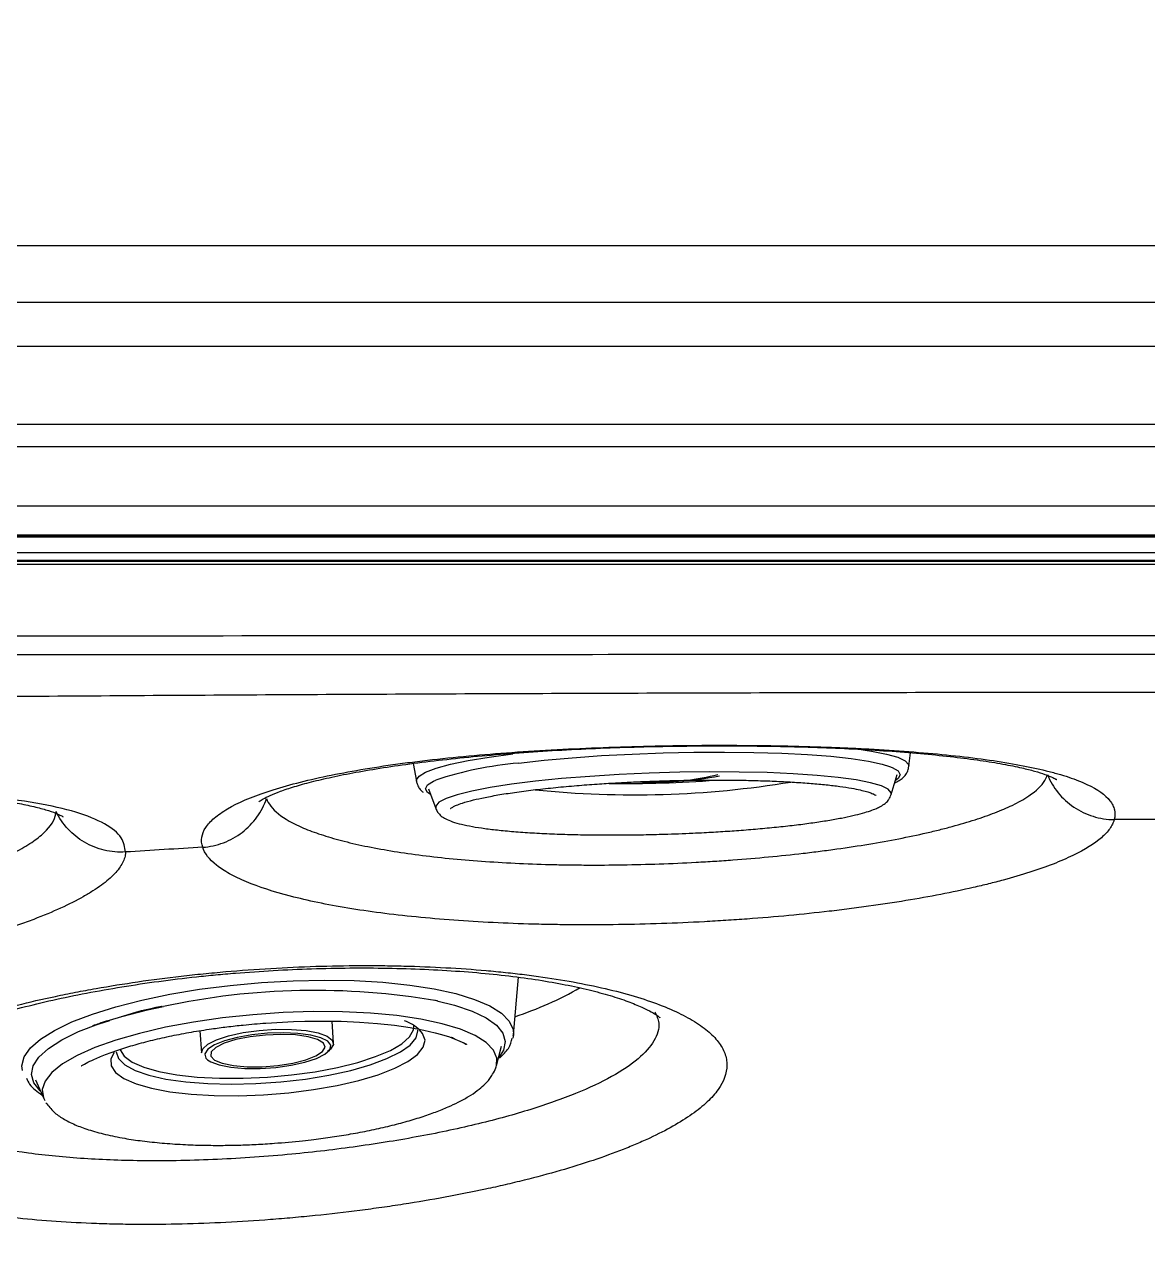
# Model space of a CAD drawing. Extents: x 527 to 611, y 788 to 934.
# Drawn here: x 565.374 to 569.282, y 880.501 to 884.755 of the extents above; entities that cross this region are included whole.
import ezdxf

# ---------------------------------------------------------------- set-up
doc = ezdxf.new("R2010")
doc.units = 0
doc.header["$MEASUREMENT"] = 0
doc.layers.add('1', color=4, linetype='Continuous')
doc.layers.add('GEOMETRY', color=4, linetype='Continuous', lineweight=25)

# ---------------------------------------------------------------- blocks, each defined once
blk = doc.blocks.new('2026_FLASH')
at = {"layer": 'GEOMETRY'}
for p, q in [((47.96, 80.6699), (36.46, 80.6699)), ((35.4981, 80.4746), (48.9219, 80.4746)), ((37.4179, 80.3217), (45.4179, 80.3217)), ((45.4179, 80.0483), (37.4179, 80.0483)), ((45.2679, 79.9703), (37.5679, 79.9703)), ((37.5679, 79.7655), (45.2679, 79.7655)), ((45.2679, 79.6636), (37.5679, 79.6636)), ((37.5682, 79.6579), (45.2677, 79.6579)), ((37.5683, 79.6606), (45.2676, 79.6606)), ((37.5682, 79.6025), (45.2677, 79.6025)), ((37.5678, 79.5622), (45.2681, 79.5622)), ((37.5679, 79.5724), (45.2679, 79.5724)), ((45.2677, 79.5753), (37.5682, 79.5753)), ((41.3721, 78.8587), (41.3779, 78.9058)), ((39.6471, 78.8687), (39.6586, 78.8069)), ((41.3105, 78.76), (41.3317, 78.8296)), ((39.7006, 78.7803), (39.726, 78.7121)), ((39.7081, 78.76), (39.7061, 78.7611)), ((39.996, 77.9235), (40.0133, 78.1245)), ((39.7314, 78.0417), (39.7181, 78.0445)), ((38.591, 77.9751), (38.6336, 77.9878)), ((38.5325, 77.9551), (38.5913, 77.9743)), ((39.37, 77.8948), (39.3652, 77.9714)), ((39.6802, 77.9289), (39.6698, 77.9412)), ((38.9048, 77.9381), (38.911, 77.8616)), ((39.996, 77.9235), (39.9941, 77.9127)), ((39.9947, 77.92), (39.996, 77.9235)), ((39.9367, 77.8166), (39.9551, 77.8844)), ((38.3335, 77.7671), (38.3615, 77.7026)), ((38.3615, 77.7026), (38.3654, 77.695))]:
    blk.add_line(p, q, dxfattribs=at)
at = {"layer": 'GEOMETRY', "flags": 128}
for points in [[(41.191, 78.9189), (41.2423, 78.9115), (41.2944, 78.9013), (41.3336, 78.89), (41.3594, 78.8778), (41.3713, 78.8649), (41.3721, 78.8587)], [(39.6586, 78.8069), (39.6585, 78.8112), (39.6677, 78.8248), (39.6907, 78.8385), (39.7273, 78.8522), (39.7769, 78.8656), (39.8386, 78.8785), (39.9113, 78.8906), (39.994, 78.9019)], [(40.0136, 78.8697), (40.1035, 78.8797), (40.2005, 78.8884), (40.3028, 78.8957), (40.4089, 78.9014), (40.5167, 78.9054), (40.6245, 78.9078), (40.7305, 78.9084), (40.8328, 78.9072), (40.9297, 78.9042), (41.0195, 78.8996), (41.1007, 78.8934), (41.1719, 78.8856), (41.2319, 78.8765), (41.2796, 78.8661), (41.3048, 78.8584)], [(41.3007, 78.7789), (41.2766, 78.7907), (41.239, 78.8016), (41.1886, 78.8115), (41.1261, 78.82), (41.0529, 78.8271), (40.9701, 78.8327), (40.8792, 78.8366), (40.7819, 78.8388), (40.6798, 78.8392), (40.5749, 78.8378), (40.469, 78.8347), (40.3639, 78.83), (40.2616, 78.8236), (40.1639, 78.8157), (40.0725, 78.8065), (39.9891, 78.7961), (39.9151, 78.7846), (39.8518, 78.7724), (39.8005, 78.7596), (39.7619, 78.7465), (39.7369, 78.7333), (39.7257, 78.7201), (39.726, 78.7121)], [(41.3048, 78.8584), (41.3143, 78.8547), (41.3353, 78.8424), (41.3423, 78.8295), (41.3352, 78.8162), (41.3254, 78.8089)], [(39.7061, 78.7611), (39.697, 78.7676), (39.69, 78.7805), (39.6971, 78.7938), (39.7183, 78.8073), (39.7257, 78.8107)], [(41.3105, 78.76), (41.3108, 78.7664), (41.3007, 78.7789)], [(38.6125, 78.0219), (38.7029, 78.0451), (38.8004, 78.0654), (38.9035, 78.0825), (39.0105, 78.0961), (39.1197, 78.1061), (39.2292, 78.1123), (39.3372, 78.1145), (39.4421, 78.1127), (39.542, 78.1069), (39.6353, 78.0973), (39.7205, 78.084), (39.7961, 78.0672), (39.861, 78.0472), (39.9141, 78.0244), (39.9545, 77.999), (39.9816, 77.9715), (39.9948, 77.9424), (39.996, 77.9235)], [(39.7297, 78.0421), (39.7914, 78.027), (39.8523, 78.0065), (39.9011, 77.9833), (39.937, 77.9576), (39.9592, 77.93), (39.9675, 77.901), (39.9617, 77.8709), (39.9437, 77.8425)], [(38.2875, 77.7999), (38.2858, 77.8164), (38.2936, 77.8471), (38.3153, 77.8781), (38.3506, 77.9091), (38.3988, 77.9394), (38.4593, 77.9687), (38.5309, 77.9963), (38.6125, 78.0219)], [(39.927, 77.8704), (39.9017, 77.897), (39.863, 77.9215), (39.8115, 77.9435), (39.7482, 77.9626), (39.6741, 77.9784), (39.5907, 77.9907), (39.4993, 77.9993), (39.4017, 78.0039), (39.2995, 78.0046), (39.1947, 78.0012), (39.0889, 77.994), (38.9843, 77.9829), (38.8825, 77.9682), (38.7855, 77.9501), (38.6949, 77.929), (38.6124, 77.9053), (38.5395, 77.8793), (38.4774, 77.8516), (38.4273, 77.8226), (38.39, 77.7928), (38.3663, 77.7628), (38.3565, 77.7332), (38.3608, 77.7043), (38.3615, 77.7026)], [(38.6336, 77.9878), (38.7226, 78.0105), (38.7784, 78.0226)], [(38.3508, 77.7272), (38.3491, 77.7288), (38.3269, 77.7564), (38.3186, 77.7854), (38.3244, 77.8155), (38.3442, 77.8461), (38.3777, 77.8765), (38.4243, 77.9065), (38.4831, 77.9353), (38.5533, 77.9626), (38.591, 77.9751)], [(38.6266, 77.8731), (38.6272, 77.8713), (38.6415, 77.8492), (38.6694, 77.8291), (38.71, 77.8113), (38.7623, 77.7965), (38.8248, 77.785), (38.8959, 77.777), (38.9735, 77.773), (39.0557, 77.7728), (39.14, 77.7767), (39.2243, 77.7843), (39.3063, 77.7956), (39.3836, 77.8103), (39.4543, 77.8278), (39.5163, 77.8479), (39.5679, 77.8698), (39.6079, 77.893), (39.635, 77.9169), (39.6485, 77.9409), (39.6498, 77.9564)], [(38.9325, 77.8912), (38.9632, 77.9067), (39.005, 77.9204), (39.0554, 77.9314), (39.111, 77.9391), (39.1686, 77.943), (39.2244, 77.9428), (39.2749, 77.9386), (39.3169, 77.9306), (39.3479, 77.9193), (39.3658, 77.9055), (39.3696, 77.8899), (39.359, 77.8736), (39.3487, 77.8656)], [(39.1342, 77.9648), (39.2309, 77.9701), (39.27, 77.9713), (39.3333, 77.9719), (39.3965, 77.971), (39.4607, 77.9682), (39.5233, 77.9636), (39.5825, 77.9573), (39.6368, 77.9494), (39.6847, 77.9404), (39.7239, 77.9312), (39.746, 77.9251), (39.7734, 77.9164), (39.8233, 77.8958), (39.8309, 77.8919), (39.8329, 77.8908), (39.833, 77.8907), (39.833, 77.8907), (39.833, 77.8907), (39.833, 77.8907), (39.833, 77.8907), (39.833, 77.8907), (39.833, 77.8907), (39.833, 77.8907), (39.833, 77.8907), (39.833, 77.8907), (39.833, 77.8908), (39.833, 77.8908), (39.8325, 77.891), (39.8215, 77.8965)], [(38.6063, 77.8625), (38.5954, 77.8403), (38.5966, 77.8162), (38.6119, 77.7933), (38.6409, 77.7723), (38.6828, 77.7538), (38.7367, 77.7382), (38.801, 77.7259), (38.8741, 77.7173), (38.9542, 77.7125), (39.0391, 77.7118), (39.1266, 77.715), (39.2145, 77.7222), (39.3006, 77.7331), (39.3825, 77.7475), (39.4582, 77.765), (39.5256, 77.7851), (39.5831, 77.8073), (39.6292, 77.8311), (39.6626, 77.8557), (39.6826, 77.8807), (39.6885, 77.9053), (39.6802, 77.9289), (39.6802, 77.9289)], [(38.6138, 77.8646), (38.6138, 77.8644), (38.6218, 77.8412), (38.6438, 77.8195), (38.6794, 77.8001), (38.7275, 77.7835), (38.7868, 77.77), (38.8557, 77.7601), (38.9323, 77.754), (39.0146, 77.752), (39.1003, 77.754), (39.187, 77.76), (39.2724, 77.7699), (39.3542, 77.7833), (39.43, 77.7999), (39.498, 77.8193), (39.5561, 77.8409), (39.6029, 77.8642), (39.637, 77.8884), (39.6575, 77.913), (39.6639, 77.9373), (39.6638, 77.9397)], [(39.3603, 77.8873), (39.3603, 77.8875), (39.3498, 77.9017), (39.3262, 77.9138), (39.291, 77.9231), (39.2464, 77.929), (39.1951, 77.9311), (39.1405, 77.9293), (39.0859, 77.9237), (39.0348, 77.9147), (38.9904, 77.9027), (38.9555, 77.8887), (38.9322, 77.8734), (38.922, 77.8578), (38.9219, 77.857)], [(38.9604, 77.88), (38.9443, 77.8646), (38.9429, 77.8496), (38.9561, 77.8359), (38.9831, 77.8247), (39.0218, 77.8168), (39.0693, 77.8127), (39.1222, 77.8128), (39.1765, 77.8171), (39.2282, 77.8252), (39.2734, 77.8365), (39.3088, 77.8502), (39.3318, 77.8653), (39.3406, 77.8807), (39.3347, 77.8952), (39.3144, 77.9077), (39.2813, 77.9174), (39.2377, 77.9234), (39.187, 77.9254), (39.133, 77.9232), (39.0795, 77.917), (39.0306, 77.9072), (38.9899, 77.8946), (38.9604, 77.88)], [(38.911, 77.8616), (38.9149, 77.8749), (38.9325, 77.8912)], [(38.9219, 77.857), (38.9257, 77.8429), (38.9318, 77.8366)], [(38.9318, 77.8366), (38.9428, 77.8297), (38.9724, 77.8189), (39.0127, 77.8112), (39.061, 77.8072), (39.1143, 77.807), (39.1694, 77.8107), (39.2226, 77.8181), (39.2708, 77.8287), (39.3108, 77.8418), (39.3401, 77.8566)], [(39.3401, 77.8566), (39.357, 77.8721), (39.3603, 77.8873)], [(39.9367, 77.8166), (39.9383, 77.8421), (39.927, 77.8704)]]:
    blk.add_lwpolyline(points, dxfattribs=at)
at = {"layer": 'GEOMETRY'}
for centre, radius, start, end in [((40.1228, 77.6061), 1.2683, 94.9382, 108.2456), ((40.4161, 82.1161), 3.3568, 264.105, 279.3559), ((40.3909, 82.9509), 4.152, 269.1486, 274.278), ((40.4806, 80.0155), 1.2123, 267.4766, 281.0792), ((40.5206, 79.5269), 0.721, 267.3416, 285.0052), ((39.3045, 75.5717), 2.5067, 80.2333, 102.1144), ((39.6103, 79.1716), 1.2475, 288.2729, 299.7117), ((39.5514, 77.8048), 0.1806, 49.0554, 68.6268)]:
    blk.add_arc(centre, radius, start, end, dxfattribs=at)
blk.add_open_spline([(65.7817, 81.4098), (50.0672, 82.0855), (34.3528, 82.0855), (18.6383, 81.4098)], degree=3, dxfattribs=at)
for points, knots in [([(18.6383, 81.4098), (18.7851, 81.4161), (19.0789, 81.4286), (19.5195, 81.447), (19.9601, 81.4651), (20.4006, 81.4828), (20.8412, 81.5001), (21.2818, 81.5171), (21.7224, 81.5338), (22.163, 81.5501), (22.6036, 81.566), (23.0442, 81.5816), (23.4848, 81.5968), (23.9254, 81.6117), (24.366, 81.6262), (24.8066, 81.6404), (25.2472, 81.6542), (25.6878, 81.6677), (26.1284, 81.6808), (26.5689, 81.6935), (27.0095, 81.7059), (27.4501, 81.7179), (27.8907, 81.7296), (28.3313, 81.741), (28.7719, 81.7519), (29.2125, 81.7626), (29.6531, 81.7728), (30.0937, 81.7827), (30.5343, 81.7923), (30.9749, 81.8015), (31.4155, 81.8104), (31.8561, 81.8189), (32.2967, 81.827), (32.7372, 81.8348), (33.1778, 81.8422), (33.6184, 81.8493), (34.059, 81.8561), (34.4996, 81.8624), (34.9402, 81.8685), (35.3808, 81.8741), (35.8214, 81.8794), (36.262, 81.8844), (36.7026, 81.889), (37.1432, 81.8932), (37.5838, 81.8971), (38.0244, 81.9007), (38.465, 81.9039), (38.9056, 81.9067), (39.3461, 81.9092), (39.7867, 81.9113), (40.2273, 81.9131), (40.6679, 81.9145), (41.1085, 81.9156), (41.5491, 81.9163), (41.9897, 81.9166), (42.4303, 81.9166), (42.8709, 81.9163), (43.3115, 81.9156), (43.7521, 81.9145), (44.1927, 81.9131), (44.6333, 81.9113), (45.0739, 81.9092), (45.5144, 81.9067), (45.955, 81.9039), (46.3956, 81.9007), (46.8362, 81.8971), (47.2768, 81.8932), (47.7174, 81.889), (48.158, 81.8844), (48.5986, 81.8794), (49.0392, 81.8741), (49.4798, 81.8685), (49.9204, 81.8624), (50.361, 81.8561), (50.8016, 81.8493), (51.2422, 81.8422), (51.6828, 81.8348), (52.1233, 81.827), (52.5639, 81.8189), (53.0045, 81.8104), (53.4451, 81.8015), (53.8857, 81.7923), (54.3263, 81.7827), (54.7669, 81.7728), (55.2075, 81.7626), (55.6481, 81.7519), (56.0887, 81.741), (56.5293, 81.7296), (56.9699, 81.7179), (57.4105, 81.7059), (57.8511, 81.6935), (58.2916, 81.6808), (58.7322, 81.6677), (59.1728, 81.6542), (59.6134, 81.6404), (60.054, 81.6262), (60.4946, 81.6117), (60.9352, 81.5968), (61.3758, 81.5816), (61.8164, 81.566), (62.257, 81.5501), (62.6976, 81.5338), (63.1382, 81.5171), (63.5788, 81.5001), (64.0194, 81.4828), (64.4599, 81.4651), (64.9005, 81.447), (65.3411, 81.4286), (65.6349, 81.4161), (65.7817, 81.4098)], [0, 0, 0, 0, 0.009351, 0.018702, 0.028053, 0.037404, 0.046754, 0.056104, 0.065453, 0.074803, 0.084152, 0.0935, 0.102849, 0.112197, 0.121545, 0.130893, 0.14024, 0.149588, 0.158935, 0.168281, 0.177628, 0.186975, 0.196321, 0.205667, 0.215013, 0.224358, 0.233704, 0.243049, 0.252394, 0.261739, 0.271084, 0.280428, 0.289773, 0.299117, 0.308462, 0.317806, 0.32715, 0.336494, 0.345837, 0.355181, 0.364525, 0.373868, 0.383212, 0.392555, 0.401898, 0.411241, 0.420585, 0.429928, 0.439271, 0.448614, 0.457957, 0.4673, 0.476643, 0.485986, 0.495329, 0.504671, 0.514014, 0.523357, 0.5327, 0.542043, 0.551386, 0.560729, 0.570072, 0.579415, 0.588759, 0.598102, 0.607445, 0.616788, 0.626132, 0.635475, 0.644819, 0.654163, 0.663506, 0.67285, 0.682194, 0.691538, 0.700883, 0.710227, 0.719572, 0.728916, 0.738261, 0.747606, 0.756951, 0.766296, 0.775642, 0.784987, 0.794333, 0.803679, 0.813025, 0.822372, 0.831719, 0.841065, 0.850412, 0.85976, 0.869107, 0.878455, 0.887803, 0.897151, 0.9065, 0.915848, 0.925197, 0.934547, 0.943896, 0.953246, 0.962596, 0.971947, 0.981298, 0.990649, 1, 1, 1, 1]), ([(50.4629, 79.3063), (50.119, 79.3069), (49.7751, 79.3075), (49.0874, 79.3086), (48.7435, 79.3091), (47.7119, 79.3104), (47.0242, 79.3111), (45.6487, 79.3122), (44.9609, 79.3125), (43.9293, 79.3127), (43.5855, 79.3128), (43.0696, 79.3128), (42.8977, 79.3127), (42.5538, 79.3127), (42.3819, 79.3126), (42.038, 79.3126), (41.8661, 79.3127), (41.5222, 79.3127), (41.3503, 79.3128), (40.8345, 79.3128), (40.4906, 79.3127), (39.459, 79.3125), (38.7712, 79.3122), (37.3958, 79.3111), (36.708, 79.3104), (35.6764, 79.3091), (35.3325, 79.3086), (34.6448, 79.3075), (34.3009, 79.3069), (33.957, 79.3063)], [0, 0, 0, 0, 0.0625, 0.0625, 0.125, 0.125, 0.25, 0.25, 0.375, 0.375, 0.4375, 0.4375, 0.46875, 0.46875, 0.5, 0.5, 0.53125, 0.53125, 0.5625, 0.5625, 0.625, 0.625, 0.75, 0.75, 0.875, 0.875, 0.9375, 0.9375, 1, 1, 1, 1]), ([(33.8501, 79.245), (34.0491, 79.2451), (34.4472, 79.2455), (34.9914, 79.2459), (35.5885, 79.2463), (36.3853, 79.2469), (37.4335, 79.2475), (38.8143, 79.2481), (40.8042, 79.2486), (42.6945, 79.2486), (44.2985, 79.2484), (45.1935, 79.2482), (46.0899, 79.2479), (46.9855, 79.2476), (47.8819, 79.2471), (48.7776, 79.2465), (49.6743, 79.2458), (50.2714, 79.2452), (50.57, 79.2449)], [0, 0, 0, 0, 0.035714, 0.071429, 0.097637, 0.142857, 0.214397, 0.285714, 0.390611, 0.571429, 0.624881, 0.678413, 0.732024, 0.785714, 0.839109, 0.892857, 0.946428, 1, 1, 1, 1]), ([(46.3112, 79.1002), (46.1504, 79.1013), (45.8287, 79.1037), (45.3462, 79.1066), (44.8637, 79.1092), (44.3812, 79.1113), (43.8986, 79.113), (43.4161, 79.1143), (42.9336, 79.1152), (42.4511, 79.1156), (41.9686, 79.1156), (41.4861, 79.1152), (41.0036, 79.1143), (40.5211, 79.113), (40.0386, 79.1113), (39.5561, 79.1092), (39.0736, 79.1066), (38.5912, 79.1037), (38.2695, 79.1013), (38.1087, 79.1002)], [0, 0, 0, 0, 0.0588268, 0.1176529, 0.1764784, 0.2353034, 0.2941279, 0.352952, 0.4117756, 0.4705989, 0.5294219, 0.5882446, 0.6470671, 0.7058894, 0.7647116, 0.8235337, 0.8823558, 0.9411779, 1, 1, 1, 1]), ([(38.9147, 78.5768), (38.9072, 78.6001), (38.911, 78.623), (38.9326, 78.6565), (38.9425, 78.6676), (38.9615, 78.6839), (38.9685, 78.6893), (38.9839, 78.7001), (38.9924, 78.7055), (39.0375, 78.7318), (39.0836, 78.7515), (39.1671, 78.7795), (39.1974, 78.7885), (39.2629, 78.8059), (39.2978, 78.8143), (39.4078, 78.8379), (39.4886, 78.852), (39.5991, 78.8676), (39.6218, 78.8706), (39.6677, 78.8764), (39.691, 78.8792), (39.7616, 78.8872), (39.858, 78.8969), (39.9588, 78.9049), (40.036, 78.9103), (40.062, 78.912), (40.1147, 78.9152), (40.1413, 78.9167), (40.2743, 78.9235), (40.3816, 78.9273), (40.5436, 78.9306), (40.5978, 78.9313), (40.7066, 78.932), (40.7603, 78.9319), (40.9192, 78.9306), (41.0222, 78.9282), (41.1473, 78.9231), (41.1722, 78.922), (41.2211, 78.9196), (41.2452, 78.9183), (41.3162, 78.9141), (41.362, 78.9109), (41.4505, 78.9036), (41.4932, 78.8996), (41.5754, 78.8907), (41.6151, 78.8857), (41.7271, 78.8697), (41.7928, 78.8574), (41.864, 78.8398), (41.8777, 78.8362), (41.904, 78.8287), (41.9166, 78.8248), (41.9523, 78.8129), (41.9735, 78.8045), (42.0291, 78.7784), (42.0559, 78.7594), (42.076, 78.7336), (42.0793, 78.7283), (42.0846, 78.7177), (42.0866, 78.7123), (42.0903, 78.6959), (42.09, 78.6846), (42.0869, 78.6731)], [0, 0, 0, 0, 0.0625, 0.0625, 0.09375, 0.09375, 0.109375, 0.109375, 0.125, 0.125, 0.1875, 0.1875, 0.21875, 0.21875, 0.25, 0.25, 0.3125, 0.3125, 0.328125, 0.328125, 0.34375, 0.34375, 0.375, 0.40625, 0.40625, 0.421875, 0.421875, 0.4375, 0.4375, 0.5, 0.5, 0.53125, 0.53125, 0.5625, 0.5625, 0.625, 0.625, 0.640625, 0.640625, 0.65625, 0.65625, 0.6875, 0.6875, 0.71875, 0.71875, 0.75, 0.75, 0.8125, 0.8125, 0.828125, 0.828125, 0.84375, 0.84375, 0.875, 0.875, 0.9375, 0.9375, 0.953125, 0.953125, 0.96875, 0.96875, 1, 1, 1, 1]), ([(39.1101, 78.7354), (39.1105, 78.7357), (39.1114, 78.7365), (39.1244, 78.7448), (39.1481, 78.7568), (39.1842, 78.7717), (39.2322, 78.7878), (39.2926, 78.8047), (39.3643, 78.8215), (39.4479, 78.8382), (39.5432, 78.8543), (39.6491, 78.8694), (39.7641, 78.8832), (39.8867, 78.8955), (40.015, 78.906), (40.1472, 78.9146), (40.2813, 78.9213), (40.4159, 78.9261), (40.5494, 78.9289), (40.6816, 78.9302), (40.8127, 78.9298), (40.9429, 78.9278), (41.071, 78.9241), (41.1956, 78.9186), (41.3148, 78.9112), (41.4267, 78.9022), (41.5294, 78.8916), (41.6212, 78.8797), (41.7005, 78.8668), (41.7638, 78.8539), (41.8117, 78.8418), (41.8486, 78.83), (41.8735, 78.8198), (41.8863, 78.8128), (41.8866, 78.8126), (41.8867, 78.8125)], [0, 0, 0, 0, 0.0190492, 0.0427644, 0.0681488, 0.0951556, 0.1235562, 0.1519958, 0.1813576, 0.2122466, 0.2443772, 0.2774832, 0.3112917, 0.3455308, 0.37994, 0.4142241, 0.4481928, 0.4817295, 0.5148182, 0.5474533, 0.5803356, 0.6137625, 0.6476497, 0.6818604, 0.7162068, 0.7503873, 0.7841241, 0.8171376, 0.8491432, 0.8798499, 0.9052969, 0.9318434, 0.9600833, 0.9837944, 1, 1, 1, 1]), ([(41.3232, 78.8016), (41.3256, 78.8026), (41.3343, 78.8064), (41.3453, 78.8133), (41.3565, 78.8226), (41.3651, 78.8345), (41.3703, 78.8475), (41.3717, 78.8562), (41.3721, 78.8587)], [0, 0, 0, 0, 0.100692, 0.37541, 0.624816, 0.805656, 0.945675, 1, 1, 1, 1]), ([(39.1372, 78.7469), (39.1429, 78.7283), (39.1567, 78.7104), (39.1995, 78.676), (39.2286, 78.6595), (39.2841, 78.6359), (39.3045, 78.6283), (39.3486, 78.6138), (39.3723, 78.6068), (39.4233, 78.5935), (39.4506, 78.5871), (39.5078, 78.5753), (39.5377, 78.5697), (39.6315, 78.5542), (39.6993, 78.5453), (39.8092, 78.5344), (39.8467, 78.5312), (39.9232, 78.5257), (39.9621, 78.5233), (40.0416, 78.5195), (40.0821, 78.518), (40.144, 78.5164), (40.1648, 78.516), (40.2068, 78.5153), (40.228, 78.5151), (40.3337, 78.5146), (40.4186, 78.5159), (40.5466, 78.5204), (40.5894, 78.5223), (40.6536, 78.5258), (40.6751, 78.527), (40.7177, 78.5298), (40.7388, 78.5312), (40.8437, 78.539), (40.9253, 78.5467), (41.0245, 78.5582), (41.0442, 78.5606), (41.0833, 78.5656), (41.1027, 78.5682), (41.1601, 78.5762), (41.1971, 78.5819), (41.3047, 78.5997), (41.3717, 78.6127), (41.4496, 78.6305), (41.4649, 78.6342), (41.4946, 78.6416), (41.5091, 78.6454), (41.5513, 78.6568), (41.5777, 78.6645), (41.6273, 78.6805), (41.6504, 78.6887), (41.6934, 78.7054), (41.7133, 78.714), (41.7676, 78.7402), (41.7957, 78.7578), (41.8368, 78.7935), (41.8496, 78.8116), (41.8545, 78.8298)], [0, 0, 0, 0, 0.0625, 0.0625, 0.125, 0.125, 0.15625, 0.15625, 0.1875, 0.1875, 0.21875, 0.21875, 0.25, 0.25, 0.3125, 0.3125, 0.34375, 0.34375, 0.375, 0.375, 0.40625, 0.40625, 0.421875, 0.421875, 0.4375, 0.4375, 0.5, 0.5, 0.53125, 0.53125, 0.546875, 0.546875, 0.5625, 0.5625, 0.625, 0.625, 0.640625, 0.640625, 0.65625, 0.65625, 0.6875, 0.6875, 0.75, 0.75, 0.765625, 0.765625, 0.78125, 0.78125, 0.8125, 0.8125, 0.84375, 0.84375, 0.875, 0.875, 0.9375, 0.9375, 1, 1, 1, 1]), ([(39.6586, 78.8069), (39.6596, 78.8026), (39.6623, 78.7917), (39.6698, 78.7795), (39.6761, 78.7719), (39.6808, 78.7692), (39.682, 78.7685)], [0, 0, 0, 0, 0.193064, 0.498403, 0.862601, 1, 1, 1, 1]), ([(39.7775, 78.7121), (39.7775, 78.7121), (39.7775, 78.7121), (39.7777, 78.7122), (39.7805, 78.7143), (39.7875, 78.7186), (39.7978, 78.7233), (39.8207, 78.7318), (39.8534, 78.7409), (39.8975, 78.7508), (39.948, 78.76), (40.007, 78.7691), (40.0722, 78.7774), (40.1422, 78.785), (40.2142, 78.7915), (40.2842, 78.7968), (40.3478, 78.8008), (40.409, 78.804), (40.4639, 78.8063), (40.5008, 78.8075), (40.5161, 78.808)], [0, 0, 0, 0, 0.0000222, 0.0002305, 0.0032729, 0.0524261, 0.0991948, 0.1609253, 0.2449544, 0.3177334, 0.396851, 0.4760639, 0.5552474, 0.6337714, 0.710396, 0.7818152, 0.8444496, 0.8959233, 0.9570496, 1, 1, 1, 1]), ([(40.5161, 78.808), (40.5487, 78.8089), (40.5946, 78.8101), (40.6616, 78.8108), (40.718, 78.811), (40.7831, 78.8104), (40.8485, 78.809), (40.913, 78.8067), (40.9749, 78.8034), (41.0328, 78.7993), (41.0857, 78.7944), (41.1328, 78.7888), (41.1721, 78.7827), (41.2027, 78.7766), (41.2249, 78.771), (41.2393, 78.7663), (41.2467, 78.7635), (41.2516, 78.7612), (41.2559, 78.759), (41.2588, 78.757), (41.259, 78.7569), (41.2591, 78.7569)], [0, 0, 0, 0, 0.091845, 0.129313, 0.19105, 0.254458, 0.321688, 0.390864, 0.461197, 0.532061, 0.603019, 0.67377, 0.744108, 0.806696, 0.86128, 0.909014, 0.937719, 0.957822, 0.992788, 0.999857, 1, 1, 1, 1]), ([(41.8545, 78.8299), (41.8637, 78.8071), (41.8763, 78.7858), (41.9074, 78.7475), (41.9259, 78.7306), (41.9671, 78.7029), (41.9897, 78.692), (42.0372, 78.6772), (42.0621, 78.6733), (42.0869, 78.6731)], [0, 0, 0, 0, 0.25, 0.25, 0.5, 0.5, 0.75, 0.75, 1, 1, 1, 1]), ([(37.1799, 78.7478), (37.1833, 78.748), (37.2322, 78.7519), (37.326, 78.7572), (37.4602, 78.7634), (37.5913, 78.7669), (37.7176, 78.7679), (37.8373, 78.7664), (37.949, 78.7626), (38.0512, 78.7565), (38.1394, 78.7487), (38.2147, 78.7396), (38.2793, 78.729), (38.3354, 78.7169), (38.3799, 78.7042), (38.4094, 78.6933), (38.4261, 78.6851), (38.428, 78.6838), (38.429, 78.6832)], [0, 0, 0, 0, 0.005488, 0.078983, 0.152966, 0.2271, 0.300915, 0.37404, 0.446139, 0.516913, 0.58611, 0.645843, 0.708219, 0.773436, 0.837424, 0.899336, 0.951393, 1, 1, 1, 1]), ([(38.6465, 78.5604), (38.6438, 78.5773), (38.6382, 78.6131), (38.5791, 78.6597), (38.4799, 78.7003), (38.3403, 78.7317), (38.1667, 78.7546), (37.962, 78.7684), (37.7509, 78.7731), (37.5433, 78.7703), (37.3613, 78.7636), (37.2416, 78.7554), (37.1889, 78.7518)], [0, 0, 0, 0, 0.099402, 0.210334, 0.321268, 0.431708, 0.542146, 0.652779, 0.76341, 0.848102, 0.933148, 1, 1, 1, 1]), ([(40.5217, 78.6223), (40.5547, 78.6235), (40.6011, 78.6251), (40.6686, 78.6284), (40.7252, 78.6317), (40.7905, 78.6362), (40.8558, 78.6416), (40.9202, 78.6478), (40.9818, 78.6547), (41.0392, 78.6622), (41.0915, 78.6702), (41.1379, 78.6785), (41.178, 78.687), (41.2116, 78.6954), (41.2385, 78.7037), (41.2585, 78.7114), (41.2751, 78.7192), (41.2894, 78.7288), (41.2981, 78.7365), (41.3069, 78.7498), (41.3095, 78.757), (41.3105, 78.76)], [0, 0, 0, 0, 0.083628, 0.117582, 0.173495, 0.230785, 0.291386, 0.353546, 0.416493, 0.479562, 0.542214, 0.603952, 0.664263, 0.722532, 0.77788, 0.828611, 0.869698, 0.918543, 0.959593, 0.983108, 1, 1, 1, 1]), ([(38.9147, 78.5768), (38.9395, 78.5785), (38.964, 78.5839), (39.0105, 78.6015), (39.0325, 78.6137), (39.0719, 78.6438), (39.0893, 78.6617), (39.118, 78.7017), (39.1294, 78.7238), (39.1372, 78.7469)], [0, 0, 0, 0, 0.25, 0.25, 0.5, 0.5, 0.75, 0.75, 1, 1, 1, 1]), ([(39.726, 78.7121), (39.7271, 78.7094), (39.7315, 78.6992), (39.7424, 78.6868), (39.7567, 78.6771), (39.7779, 78.6674), (39.8055, 78.6589), (39.8422, 78.6508), (39.8842, 78.6438), (39.9332, 78.6375), (39.9891, 78.632), (40.0522, 78.6273), (40.1206, 78.6237), (40.1922, 78.6212), (40.2646, 78.6198), (40.3305, 78.6194), (40.3917, 78.6197), (40.4533, 78.6205), (40.4974, 78.6217), (40.5217, 78.6223)], [0, 0, 0, 0, 0.015123, 0.056849, 0.103974, 0.163004, 0.235868, 0.302814, 0.370046, 0.435964, 0.504806, 0.57475, 0.644891, 0.714082, 0.780102, 0.842658, 0.888075, 0.938556, 1, 1, 1, 1]), ([(36.8632, 78.2623), (36.9586, 78.2685), (37.0539, 78.2772), (37.1967, 78.2935), (37.2444, 78.2996), (37.3393, 78.3128), (37.3859, 78.3198), (37.5232, 78.3423), (37.6114, 78.359), (37.7175, 78.382), (37.7384, 78.3867), (37.7794, 78.3962), (37.7995, 78.4011), (37.8585, 78.4158), (37.8963, 78.4258), (37.9687, 78.4464), (38.0034, 78.457), (38.0529, 78.4732), (38.0691, 78.4787), (38.1002, 78.4897), (38.1153, 78.4952), (38.1877, 78.5229), (38.237, 78.5454), (38.2879, 78.5738), (38.2976, 78.5796), (38.3157, 78.591), (38.3241, 78.5967), (38.3474, 78.6137), (38.3604, 78.6249), (38.3921, 78.6581), (38.4035, 78.6797), (38.4046, 78.701)], [0, 0, 0, 0, 0.125, 0.125, 0.1875, 0.1875, 0.25, 0.25, 0.375, 0.375, 0.40625, 0.40625, 0.4375, 0.4375, 0.5, 0.5, 0.5625, 0.5625, 0.59375, 0.59375, 0.625, 0.625, 0.75, 0.75, 0.78125, 0.78125, 0.8125, 0.8125, 0.875, 0.875, 1, 1, 1, 1]), ([(38.6465, 78.5604), (38.6216, 78.5589), (38.5966, 78.5611), (38.5482, 78.5726), (38.5249, 78.5819), (38.482, 78.6068), (38.4626, 78.6224), (38.4291, 78.6585), (38.4152, 78.679), (38.4046, 78.701)], [0, 0, 0, 0, 0.25, 0.25, 0.5, 0.5, 0.75, 0.75, 1, 1, 1, 1]), ([(42.0869, 78.6731), (42.0867, 78.6724), (42.0866, 78.6718), (42.0862, 78.6704), (42.0856, 78.6684), (42.0839, 78.6638), (42.0822, 78.6598), (42.0783, 78.6519), (42.0752, 78.6466), (42.064, 78.6308), (42.0543, 78.6204), (42.0184, 78.5892), (41.9855, 78.5686), (41.9328, 78.5431), (41.9217, 78.5381), (41.8986, 78.5281), (41.8865, 78.5232), (41.8489, 78.5085), (41.8219, 78.499), (41.7641, 78.4804), (41.7333, 78.4713), (41.6841, 78.458), (41.6672, 78.4537), (41.6325, 78.445), (41.6146, 78.4408), (41.5238, 78.42), (41.4456, 78.4048), (41.3201, 78.384), (41.2769, 78.3775), (41.21, 78.3682), (41.1873, 78.3651), (41.1417, 78.3593), (41.1187, 78.3565), (41.0029, 78.3432), (40.9077, 78.3342), (40.7852, 78.3252), (40.7605, 78.3235), (40.7109, 78.3204), (40.6858, 78.3189), (40.6108, 78.3149), (40.5609, 78.3127), (40.4115, 78.3077), (40.3124, 78.3062), (40.189, 78.3069), (40.1643, 78.3072), (40.1153, 78.308), (40.091, 78.3085), (40.0188, 78.3104), (39.9716, 78.3122), (39.8789, 78.3167), (39.8334, 78.3195), (39.7442, 78.326), (39.7005, 78.3298), (39.5723, 78.3426), (39.4932, 78.3529), (39.3837, 78.371), (39.3488, 78.3775), (39.2821, 78.3913), (39.2501, 78.3987), (39.161, 78.4218), (39.1099, 78.4385), (39.0453, 78.4656), (39.0258, 78.4749), (38.9998, 78.4894), (38.9917, 78.4943), (38.9766, 78.5042), (38.9697, 78.5091), (38.9378, 78.5343), (38.9216, 78.5552), (38.9147, 78.5767)], [0, 0, 0, 0, 0.001953, 0.001953, 0.003906, 0.007812, 0.015625, 0.015625, 0.03125, 0.03125, 0.0625, 0.0625, 0.125, 0.125, 0.140625, 0.140625, 0.15625, 0.15625, 0.1875, 0.1875, 0.21875, 0.21875, 0.234375, 0.234375, 0.25, 0.25, 0.3125, 0.3125, 0.34375, 0.34375, 0.359375, 0.359375, 0.375, 0.375, 0.4375, 0.4375, 0.453125, 0.453125, 0.46875, 0.46875, 0.5, 0.5, 0.5625, 0.5625, 0.578125, 0.578125, 0.59375, 0.59375, 0.625, 0.625, 0.65625, 0.65625, 0.6875, 0.6875, 0.75, 0.75, 0.78125, 0.78125, 0.8125, 0.8125, 0.875, 0.875, 0.90625, 0.90625, 0.921875, 0.921875, 0.9375, 0.9375, 1, 1, 1, 1]), ([(42.3331, 78.6731), (42.2921, 78.6732), (42.21, 78.6733), (42.128, 78.6732), (42.0869, 78.6731)], [0, 0, 0, 0, 0.499963, 1, 1, 1, 1]), ([(38.6465, 78.5604), (38.6465, 78.5596), (38.6464, 78.5588), (38.6463, 78.5572), (38.6461, 78.5549), (38.6453, 78.5494), (38.6443, 78.5447), (38.6416, 78.5353), (38.6391, 78.529), (38.6294, 78.5099), (38.62, 78.4971), (38.5955, 78.4711), (38.5803, 78.458), (38.5532, 78.4381), (38.5434, 78.4315), (38.5224, 78.4181), (38.5111, 78.4114), (38.4518, 78.378), (38.3942, 78.3518), (38.3097, 78.3194), (38.2922, 78.3129), (38.2558, 78.3001), (38.2369, 78.2937), (38.179, 78.2747), (38.1385, 78.2624), (38.0539, 78.2384), (38.0097, 78.2267), (37.9406, 78.2096), (37.9172, 78.204), (37.8693, 78.193), (37.8448, 78.1875), (37.7208, 78.1608), (37.6176, 78.1415), (37.457, 78.1156), (37.4025, 78.1075), (37.2915, 78.0923), (37.2358, 78.0854), (37.0689, 78.0667), (36.9575, 78.0569), (36.846, 78.0499)], [0, 0, 0, 0, 0.003906, 0.003906, 0.007812, 0.015625, 0.03125, 0.03125, 0.0625, 0.0625, 0.125, 0.125, 0.1875, 0.1875, 0.21875, 0.21875, 0.25, 0.25, 0.375, 0.375, 0.40625, 0.40625, 0.4375, 0.4375, 0.5, 0.5, 0.5625, 0.5625, 0.59375, 0.59375, 0.625, 0.625, 0.75, 0.75, 0.8125, 0.8125, 0.875, 0.875, 1, 1, 1, 1]), ([(38.9147, 78.5768), (38.87, 78.5741), (38.7806, 78.5688), (38.6912, 78.5632), (38.6465, 78.5604)], [0, 0, 0, 0, 0.500137, 1, 1, 1, 1]), ([(39.1516, 78.1552), (39.0992, 78.1521), (39.0469, 78.1483), (38.9688, 78.1415), (38.9427, 78.1391), (38.8911, 78.1339), (38.8655, 78.1311), (38.7382, 78.1164), (38.6394, 78.1021), (38.5196, 78.0809), (38.4958, 78.0765), (38.4486, 78.0674), (38.4252, 78.0627), (38.3562, 78.0481), (38.3117, 78.0378), (38.1829, 78.0056), (38.103, 77.982), (38.0107, 77.95), (37.9926, 77.9435), (37.9577, 77.9303), (37.9407, 77.9236), (37.8915, 77.9034), (37.8608, 77.8896), (37.8035, 77.8614), (37.7769, 77.847), (37.7403, 77.825), (37.7286, 77.8176), (37.7063, 77.8026), (37.6957, 77.795), (37.646, 77.7573), (37.6162, 77.7269), (37.5861, 77.6812), (37.5785, 77.6659), (37.5684, 77.6353), (37.566, 77.6202), (37.5662, 77.5757), (37.5764, 77.547), (37.6071, 77.5054), (37.6199, 77.4918), (37.6503, 77.4656), (37.6678, 77.453), (37.7074, 77.4288), (37.7296, 77.4172), (37.7663, 77.4005), (37.7791, 77.3951), (37.8059, 77.3845), (37.8199, 77.3793), (37.8926, 77.3541), (37.9584, 77.3367), (38.0681, 77.3145), (38.1065, 77.3077), (38.1669, 77.2986), (38.1876, 77.2957), (38.2295, 77.2904), (38.2508, 77.2879), (38.3587, 77.2763), (38.4497, 77.27), (38.5695, 77.2658), (38.5937, 77.2651), (38.6428, 77.2641), (38.6677, 77.2638), (38.7425, 77.2634), (38.7927, 77.2639), (38.9443, 77.2675), (39.0467, 77.2727), (39.1762, 77.2826), (39.2022, 77.2847), (39.2544, 77.2894), (39.2805, 77.2919), (39.3585, 77.2999), (39.4101, 77.3058), (39.4869, 77.3157), (39.5125, 77.3191), (39.5632, 77.3263), (39.5883, 77.3301), (39.6628, 77.3417), (39.7115, 77.3499), (39.8068, 77.3675), (39.8536, 77.3768), (39.9221, 77.3915), (39.9447, 77.3965), (39.9895, 77.4069), (40.0116, 77.4122), (40.1202, 77.4393), (40.2001, 77.4624), (40.3098, 77.4992), (40.3447, 77.5118), (40.3944, 77.5313), (40.4106, 77.5379), (40.4417, 77.5512), (40.4567, 77.5579), (40.5288, 77.5915), (40.5776, 77.6191), (40.6274, 77.6544), (40.6368, 77.6615), (40.6545, 77.6758), (40.6627, 77.683), (40.6855, 77.7045), (40.6981, 77.7188), (40.7285, 77.7615), (40.7389, 77.7898), (40.7391, 77.825), (40.7384, 77.832), (40.7359, 77.8459), (40.734, 77.8527), (40.7265, 77.8731), (40.7189, 77.8864), (40.6989, 77.9126), (40.6864, 77.9254), (40.6563, 77.9505), (40.6386, 77.9628), (40.5789, 77.9983), (40.5302, 78.0201), (40.444, 78.05), (40.413, 78.0596), (40.3466, 78.0777), (40.3116, 78.0861), (40.2018, 78.1095), (40.1219, 78.1228), (40.0136, 78.1362), (39.9915, 78.1387), (39.9466, 78.1435), (39.9239, 78.1457), (39.8551, 78.1517), (39.8083, 78.155), (39.7128, 78.1603), (39.6642, 78.1622), (39.5897, 78.1641), (39.5647, 78.1645), (39.5141, 78.1651), (39.4885, 78.1652), (39.3602, 78.1647), (39.2564, 78.1614), (39.1516, 78.1552)], [0, 0, 0, 0, 0.015625, 0.015625, 0.023437, 0.023437, 0.03125, 0.03125, 0.0625, 0.0625, 0.070312, 0.070312, 0.078125, 0.078125, 0.09375, 0.09375, 0.125, 0.125, 0.132812, 0.132812, 0.140625, 0.140625, 0.15625, 0.15625, 0.171875, 0.171875, 0.179687, 0.179687, 0.1875, 0.1875, 0.21875, 0.21875, 0.234375, 0.234375, 0.25, 0.25, 0.28125, 0.28125, 0.296875, 0.296875, 0.3125, 0.3125, 0.328125, 0.328125, 0.335937, 0.335937, 0.34375, 0.34375, 0.375, 0.375, 0.390625, 0.390625, 0.398437, 0.398437, 0.40625, 0.40625, 0.4375, 0.4375, 0.445312, 0.445312, 0.453125, 0.453125, 0.46875, 0.46875, 0.5, 0.5, 0.507812, 0.507812, 0.515625, 0.515625, 0.53125, 0.53125, 0.539062, 0.539062, 0.546875, 0.546875, 0.5625, 0.5625, 0.578125, 0.578125, 0.585937, 0.585937, 0.59375, 0.59375, 0.625, 0.625, 0.640625, 0.640625, 0.648437, 0.648437, 0.65625, 0.65625, 0.6875, 0.6875, 0.695312, 0.695312, 0.703125, 0.703125, 0.71875, 0.71875, 0.75, 0.75, 0.757812, 0.757812, 0.765625, 0.765625, 0.78125, 0.78125, 0.796875, 0.796875, 0.8125, 0.8125, 0.84375, 0.84375, 0.859375, 0.859375, 0.875, 0.875, 0.90625, 0.90625, 0.914062, 0.914062, 0.921875, 0.921875, 0.9375, 0.9375, 0.953125, 0.953125, 0.960937, 0.960937, 0.96875, 0.96875, 1, 1, 1, 1]), ([(37.7802, 77.796), (37.7806, 77.7966), (37.7814, 77.7979), (37.793, 77.8105), (37.8146, 77.8286), (37.8476, 77.8516), (37.8923, 77.8776), (37.9488, 77.9056), (38.0166, 77.9343), (38.0954, 77.9631), (38.1845, 77.9915), (38.284, 78.0191), (38.3929, 78.0453), (38.5098, 78.0696), (38.6331, 78.0914), (38.7612, 78.1105), (38.8708, 78.1238), (38.9602, 78.1329), (39.0493, 78.1407), (39.161, 78.1484), (39.2942, 78.1544), (39.4273, 78.1571), (39.5588, 78.1565), (39.687, 78.1526), (39.8102, 78.1455), (39.9265, 78.1354), (40.0343, 78.1226), (40.1324, 78.1073), (40.2206, 78.0899), (40.2989, 78.0708), (40.3665, 78.0505), (40.4218, 78.03), (40.4621, 78.0117), (40.4888, 77.9965), (40.5023, 77.9873), (40.5072, 77.9821), (40.5059, 77.9837), (40.5059, 77.9837)], [0, 0, 0, 0, 0.022542, 0.047937, 0.074174, 0.101521, 0.129928, 0.159172, 0.189015, 0.218826, 0.249675, 0.281404, 0.313811, 0.34669, 0.379842, 0.413083, 0.446227, 0.462779, 0.479857, 0.512388, 0.545171, 0.578268, 0.611568, 0.644923, 0.678122, 0.710991, 0.743363, 0.775072, 0.806193, 0.837473, 0.868521, 0.89898, 0.928447, 0.953546, 0.977134, 0.999465, 1, 1, 1, 1]), ([(40.4881, 78.0043), (40.4943, 77.9913), (40.5098, 77.9585), (40.4901, 77.903), (40.4362, 77.8401), (40.3434, 77.7782), (40.2176, 77.7187), (40.0606, 77.6633), (39.8779, 77.613), (39.6736, 77.5695), (39.454, 77.5337), (39.2158, 77.5056), (38.9651, 77.488), (38.7205, 77.4831), (38.4992, 77.4911), (38.3051, 77.5099), (38.1354, 77.5399), (37.9942, 77.5799), (37.8859, 77.6291), (37.8134, 77.6858), (37.7768, 77.7456), (37.783, 77.7872), (37.7859, 77.8066)], [0, 0, 0, 0, 0.033191, 0.083594, 0.133997, 0.184477, 0.234957, 0.285575, 0.336193, 0.386969, 0.437745, 0.488732, 0.545878, 0.603023, 0.653736, 0.704447, 0.754877, 0.805306, 0.855535, 0.905765, 0.956007, 1, 1, 1, 1]), ([(38.6312, 77.9874), (38.6344, 77.9884), (38.6744, 78.0016), (38.7236, 78.0146), (38.7727, 78.0235), (38.7735, 78.0236)], [0, 0, 0, 0, 0.078662, 0.983563, 1, 1, 1, 1]), ([(38.4916, 77.8157), (38.4916, 77.8157), (38.4916, 77.8157), (38.4917, 77.8158), (38.4924, 77.8162), (38.4961, 77.8183), (38.5082, 77.825), (38.5308, 77.836), (38.5713, 77.8537), (38.6216, 77.8719), (38.6787, 77.8896), (38.7404, 77.9059), (38.8061, 77.9206), (38.8749, 77.9337), (38.9393, 77.9439), (38.9999, 77.952), (39.0628, 77.9591), (39.1081, 77.9627), (39.1342, 77.9648)], [0, 0, 0, 0, 0.000073, 0.000374, 0.001496, 0.008105, 0.032789, 0.100996, 0.190395, 0.288401, 0.38256, 0.477656, 0.574145, 0.667518, 0.76078, 0.829346, 0.901754, 1, 1, 1, 1]), ([(38.582, 77.9721), (38.5726, 77.9691), (38.5569, 77.9641), (38.5394, 77.9576), (38.5322, 77.955)], [0, 0, 0, 0, 0.591666, 1, 1, 1, 1]), ([(38.401, 74.507), (38.3932, 74.5262), (38.3778, 74.5647), (38.3546, 74.622), (38.3313, 74.679), (38.3081, 74.7357), (38.2849, 74.792), (38.2616, 74.848), (38.2384, 74.9038), (38.2152, 74.9591), (38.1919, 75.0142), (38.1687, 75.0689), (38.1454, 75.1234), (38.1221, 75.1775), (38.0989, 75.2312), (38.0756, 75.2847), (38.0523, 75.3378), (38.029, 75.3906), (38.0057, 75.4431), (37.9824, 75.4953), (37.9591, 75.5471), (37.9358, 75.5986), (37.9125, 75.6498), (37.8892, 75.7007), (37.8659, 75.7512), (37.8426, 75.8015), (37.8193, 75.8514), (37.796, 75.901), (37.7727, 75.9502), (37.7493, 75.9992), (37.726, 76.0478), (37.7027, 76.0961), (37.6794, 76.144), (37.656, 76.1917), (37.6327, 76.239), (37.6094, 76.286), (37.586, 76.3327), (37.5627, 76.3791), (37.5393, 76.4251), (37.516, 76.4708), (37.4927, 76.5162), (37.4693, 76.5613), (37.446, 76.6061), (37.4226, 76.6505), (37.3993, 76.6946), (37.376, 76.7384), (37.3526, 76.7819), (37.3293, 76.825), (37.3059, 76.8679), (37.2826, 76.9104), (37.2593, 76.9526), (37.2359, 76.9944), (37.2126, 77.036), (37.1892, 77.0772), (37.1659, 77.1181), (37.1426, 77.1587), (37.1192, 77.199), (37.0959, 77.2389), (37.0726, 77.2785), (37.0492, 77.3178), (37.0259, 77.3568), (37.0026, 77.3955), (36.9792, 77.4338), (36.9559, 77.4719), (36.9326, 77.5096), (36.9093, 77.547), (36.886, 77.5841), (36.8626, 77.6208), (36.8393, 77.6572), (36.816, 77.6934), (36.7927, 77.7292), (36.7694, 77.7647), (36.7461, 77.7998), (36.7228, 77.8347), (36.6995, 77.8692), (36.6762, 77.9034), (36.6607, 77.926), (36.653, 77.9373)], [0, 0, 0, 0, 0.013333, 0.026667, 0.04, 0.053333, 0.066666, 0.079999, 0.093333, 0.106666, 0.119999, 0.133332, 0.146665, 0.159998, 0.173331, 0.186664, 0.199997, 0.21333, 0.226663, 0.239996, 0.253329, 0.266662, 0.279995, 0.293328, 0.306661, 0.319994, 0.333327, 0.34666, 0.359994, 0.373327, 0.38666, 0.399993, 0.413326, 0.426659, 0.439992, 0.453326, 0.466659, 0.479992, 0.493325, 0.506659, 0.519992, 0.533325, 0.546659, 0.559992, 0.573325, 0.586659, 0.599992, 0.613326, 0.626659, 0.639993, 0.653326, 0.66666, 0.679993, 0.693327, 0.70666, 0.719994, 0.733327, 0.746661, 0.759994, 0.773328, 0.786662, 0.799995, 0.813329, 0.826663, 0.839996, 0.85333, 0.866664, 0.879997, 0.893331, 0.906664, 0.919998, 0.933332, 0.946665, 0.959999, 0.973333, 0.986666, 1, 1, 1, 1]), ([(39.7916, 77.9096), (39.789, 77.9107), (39.7855, 77.9122), (39.781, 77.9138), (39.7795, 77.9144), (39.7791, 77.9145), (39.779, 77.9146), (39.779, 77.9146), (39.779, 77.9146), (39.779, 77.9146), (39.779, 77.9146), (39.779, 77.9146), (39.779, 77.9146)], [0, 0, 0, 0, 0.6652105, 0.9280641, 0.9924368, 0.9961944, 0.997157, 0.9976769, 0.9980895, 0.998538, 0.9991086, 1, 1, 1, 1]), ([(39.7846, 77.9124), (39.7871, 77.9115), (39.7897, 77.9105), (39.7916, 77.9098), (39.7916, 77.9098), (39.7916, 77.9098)], [0, 0, 0, 0, 0.952335, 0.990972, 1, 1, 1, 1]), ([(39.9486, 77.8436), (39.9601, 77.8546), (39.984, 77.8776), (39.9892, 77.9006), (39.9919, 77.9126)], [0, 0, 0, 0, 0.478792, 1, 1, 1, 1]), ([(39.1645, 77.5463), (39.1972, 77.549), (39.2432, 77.5528), (39.3103, 77.5606), (39.3666, 77.5682), (39.4313, 77.5786), (39.4959, 77.5909), (39.5594, 77.605), (39.6197, 77.6206), (39.6755, 77.6373), (39.7254, 77.6547), (39.7679, 77.6719), (39.8061, 77.6898), (39.8405, 77.7088), (39.8697, 77.7283), (39.8952, 77.7497), (39.9112, 77.7669), (39.9257, 77.7886), (39.9328, 77.8032), (39.936, 77.8141), (39.9367, 77.8166)], [0, 0, 0, 0, 0.085761, 0.120871, 0.178607, 0.237711, 0.300128, 0.363957, 0.428272, 0.492149, 0.554547, 0.613798, 0.666322, 0.726995, 0.787843, 0.840736, 0.90251, 0.936928, 0.985829, 1, 1, 1, 1]), ([(38.3014, 77.773), (38.3045, 77.7657), (38.3138, 77.7439), (38.3394, 77.7261), (38.3564, 77.7143)], [0, 0, 0, 0, 0.3349463, 1, 1, 1, 1]), ([(38.3694, 77.6875), (38.3779, 77.6763), (38.3945, 77.6546), (38.428, 77.6317), (38.4686, 77.6109), (38.5179, 77.5927), (38.5752, 77.5768), (38.6385, 77.5639), (38.7049, 77.554), (38.7727, 77.5468), (38.844, 77.5419), (38.9154, 77.5393), (38.9805, 77.5389), (39.0418, 77.54), (39.1014, 77.5422), (39.1432, 77.5449), (39.1645, 77.5463)], [0, 0, 0, 0, 0.084311, 0.163169, 0.243908, 0.320295, 0.403791, 0.48777, 0.557936, 0.631446, 0.70412, 0.773083, 0.837577, 0.886573, 0.942083, 1, 1, 1, 1])]:
    blk.add_open_spline(points, degree=3, knots=knots, dxfattribs=at)

msp = doc.modelspace()

# ---------------------------------------------------------------- block references
at = {"layer": '1'}
msp.add_blockref('2026_FLASH', (527.0792, 803.3138), dxfattribs=at)

doc.saveas('drawing.dxf')
